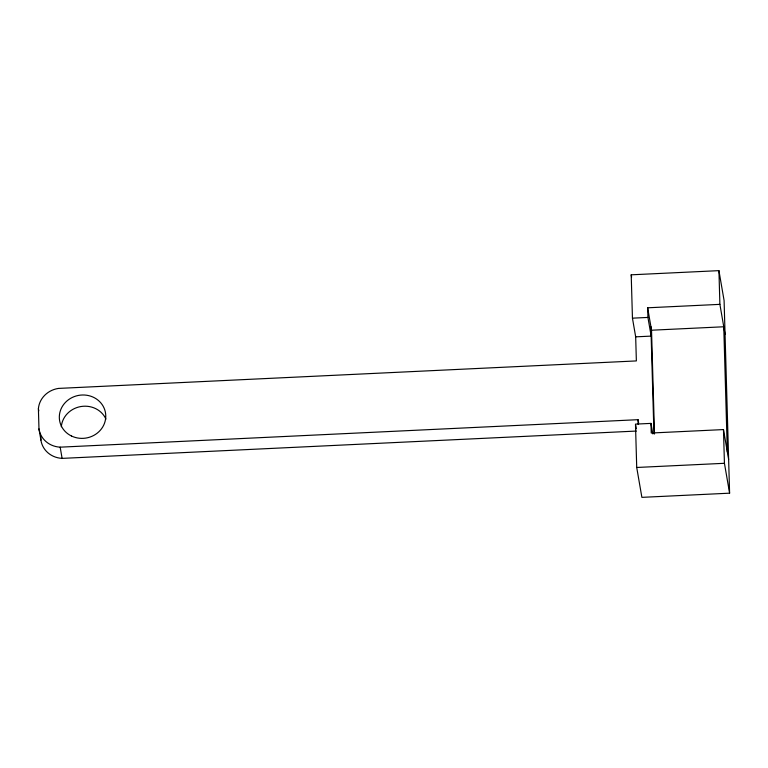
<?xml version="1.0" encoding="UTF-8"?>
<svg xmlns="http://www.w3.org/2000/svg" width="768" height="768" viewBox="0 0 768 768"><rect width="100%" height="100%" fill="white"/><g stroke="black" fill="none" stroke-linecap="round" stroke-linejoin="round"><path stroke-width="1.15" d="M636.394 431.059L62.102 458.381A23.27 21.648 -9.8 0 1 40.915 440.093L38.976 428.89L38.4 408.662A23.27 21.648 -9.8 0 1 58.483 388.416L636.365 360.922L635.674 336.845L632.448 318.163L631.21 274.819L718.925 270.643L724.09 300.528L729.6 493.181L641.885 497.357L636.72 467.472L635.482 424.118L650.966 423.389L652.781 433.891M635.674 336.845L651.158 336.106L647.933 317.434L647.654 307.795L719.894 304.358L725.05 334.243M632.448 318.163L647.933 317.434M647.654 307.795L651.523 330.211L723.763 326.774L727.344 451.997M38.976 428.89A23.27 21.648 -9.8 0 0 60.173 447.168L638.045 419.683L638.63 423.043M728.64 459.466L723.475 429.581L651.235 433.018L650.966 423.389M636.72 467.472L724.435 463.296L729.6 493.181M631.21 274.819L631.613 277.114M635.683 425.29L636.288 428.794M60.173 447.168L62.102 458.381M38.4 408.662L38.784 410.899M718.925 270.643L719.894 304.358M723.475 429.581L724.435 463.296M651.523 330.211L654.499 433.968M650.88 326.477L653.952 433.728M638.045 419.683L638.179 424.31M40.81 436.522L40.915 440.093M61.325 426.73A23.27 21.648 -9.8 0 1 80.832 406.55A23.27 21.648 -9.8 0 1 105.936 419.098M71.472 436.003A23.27 21.648 -9.8 0 0 105.763 415.584A23.27 21.648 -9.8 0 0 70.397 398.467A23.27 21.648 -9.8 0 0 71.472 436.003"/></g></svg>
